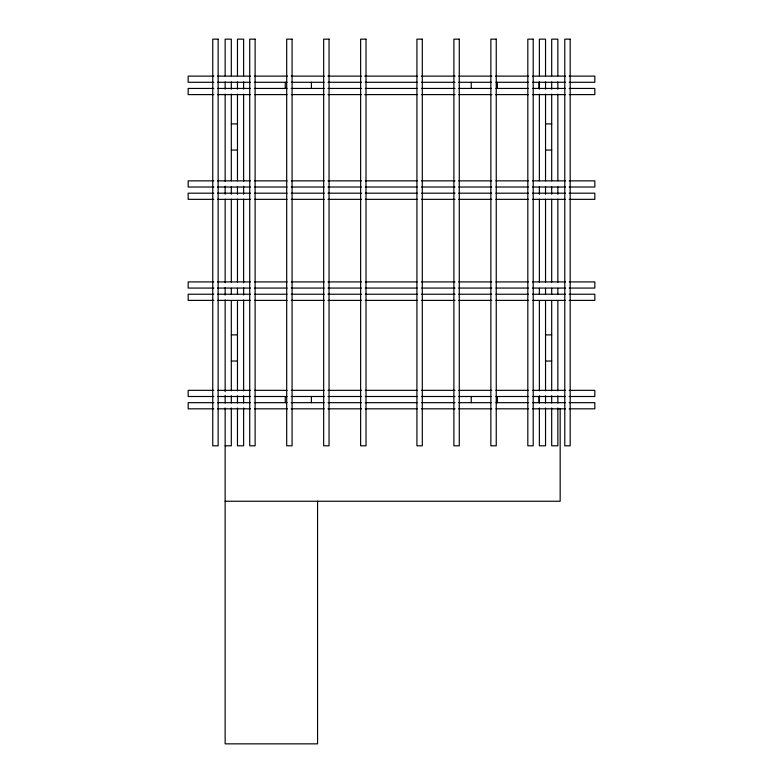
<?xml version="1.0" encoding="UTF-8"?>
<svg xmlns="http://www.w3.org/2000/svg" width="783" height="783" viewBox="0 0 783 783"><rect width="100%" height="100%" fill="white"/><g stroke="black" fill="none" stroke-linecap="round" stroke-linejoin="round"><path stroke-width="1.17" d="M213.818 76.117L188.174 76.117L188.174 82.284L213.818 82.284M217.488 76.117L250.452 76.117M254.504 76.117L287.527 76.117M291.198 76.117L324.328 76.117M327.891 76.117L361.58 76.117M364.672 76.117L417.251 76.117M421.42 76.117L455.109 76.117M458.711 76.117L491.832 76.117M495.473 76.117L528.515 76.117M532.548 76.117L565.512 76.117M569.182 76.117L594.826 76.117L594.826 82.284L569.182 82.284M217.488 82.284L250.452 82.284M254.338 82.284L287.087 82.284M291.207 82.284L324.289 82.284M327.95 82.284L361.58 82.284M365.25 82.284L417.163 82.284M421.42 82.284L455.05 82.284M458.711 82.284L491.44 82.284M495.913 82.284L528.368 82.284M532.548 82.284L565.512 82.284M213.818 88.44L188.174 88.44L188.174 94.606L213.818 94.606M217.488 88.44L250.452 88.44M254.338 88.44L287.087 88.44M291.207 88.44L324.289 88.44M327.95 88.44L361.58 88.44M365.25 88.44L417.163 88.44M421.42 88.44L455.05 88.44M458.711 88.44L491.44 88.44M495.913 88.44L528.368 88.44M532.548 88.44L565.512 88.44M569.182 88.44L594.826 88.44L594.826 94.606L569.182 94.606M217.488 94.606L250.452 94.606M254.632 94.606L287.087 94.606M291.286 94.606L324.328 94.606M327.95 94.606L361.58 94.606M364.672 94.606L417.251 94.606M421.42 94.606L455.05 94.606M458.711 94.606L491.832 94.606M495.502 94.606L528.515 94.606M532.548 94.606L565.512 94.606M231.308 123.91L237.464 123.91M545.536 123.91L551.692 123.91M231.308 150.052L237.464 150.052M545.536 150.052L551.692 150.052M213.818 180.863L188.174 180.863L188.174 187.02L213.818 187.02M217.488 180.863L250.452 180.863M254.632 180.863L287.087 180.863M291.286 180.863L324.289 180.863M327.95 180.863L361.58 180.863M365.25 180.863L417.163 180.863M421.42 180.863L455.05 180.863M458.711 180.863L491.714 180.863M495.913 180.863L528.368 180.863M532.548 180.863L565.512 180.863M569.182 180.863L594.826 180.863L594.826 187.02L569.182 187.02M217.488 187.02L250.452 187.02M254.632 187.02L287.087 187.02M291.286 187.02L324.289 187.02M327.95 187.02L361.58 187.02M365.25 187.02L417.163 187.02M421.42 187.02L455.05 187.02M458.711 187.02L491.714 187.02M495.913 187.02L528.368 187.02M532.548 187.02L565.512 187.02M213.818 193.186L188.174 193.186L188.174 199.342L213.818 199.342M217.488 193.186L250.452 193.186M254.632 193.186L287.087 193.186M291.286 193.186L324.289 193.186M327.95 193.186L361.58 193.186M365.25 193.186L417.163 193.186M421.42 193.186L455.05 193.186M458.711 193.186L491.714 193.186M495.913 193.186L528.368 193.186M532.548 193.186L565.512 193.186M569.182 193.186L594.826 193.186L594.826 199.342L569.182 199.342M217.488 199.342L250.452 199.342M254.632 199.342L287.087 199.342M291.286 199.342L324.289 199.342M327.95 199.342L361.58 199.342M365.25 199.342L417.163 199.342M421.42 199.342L455.05 199.342M458.711 199.342L491.714 199.342M495.913 199.342L528.368 199.342M532.548 199.342L565.512 199.342M213.818 281.909L188.174 281.909L188.174 288.066L213.818 288.066M217.488 281.909L250.452 281.909M254.632 281.909L287.087 281.909M291.286 281.909L324.289 281.909M327.95 281.909L361.58 281.909M365.25 281.909L417.163 281.909M421.42 281.909L455.05 281.909M458.711 281.909L491.714 281.909M495.913 281.909L528.368 281.909M532.548 281.909L565.512 281.909M569.182 281.909L594.826 281.909L594.826 288.066L569.182 288.066M217.488 288.066L250.452 288.066M254.632 288.066L287.087 288.066M291.286 288.066L324.289 288.066M327.95 288.066L361.58 288.066M365.25 288.066L417.163 288.066M421.42 288.066L455.05 288.066M458.711 288.066L491.714 288.066M495.913 288.066L528.368 288.066M532.548 288.066L565.512 288.066M213.818 294.232L188.174 294.232L188.174 300.388L213.818 300.388M217.488 294.232L250.452 294.232M254.632 294.232L287.087 294.232M291.286 294.232L324.289 294.232M327.95 294.232L361.58 294.232M365.25 294.232L417.163 294.232M421.42 294.232L455.05 294.232M458.711 294.232L491.714 294.232M495.913 294.232L528.368 294.232M532.548 294.232L565.512 294.232M569.182 294.232L594.826 294.232L594.826 300.388L569.182 300.388M217.488 300.388L250.452 300.388M254.632 300.388L287.087 300.388M291.286 300.388L324.289 300.388M327.95 300.388L361.58 300.388M365.25 300.388L417.163 300.388M421.42 300.388L455.05 300.388M458.711 300.388L491.714 300.388M495.913 300.388L528.368 300.388M532.548 300.388L565.512 300.388M231.308 334.889L237.464 334.889M545.536 334.889L551.692 334.889M231.308 361.032L237.464 361.032M545.536 361.032L551.692 361.032M213.818 390.345L188.174 390.345L188.174 396.501L213.818 396.501M217.488 390.345L250.452 390.345M254.632 390.345L287.087 390.345M291.286 390.345L324.289 390.345M327.95 390.345L361.58 390.345M365.25 390.345L417.163 390.345M421.42 390.345L455.05 390.345M458.711 390.345L491.714 390.345M495.913 390.345L528.368 390.345M532.548 390.345L565.512 390.345M569.182 390.345L594.826 390.345L594.826 396.501L569.182 396.501M217.488 396.501L250.452 396.501M254.338 396.501L287.087 396.501M291.207 396.501L324.289 396.501M327.95 396.501L361.58 396.501M365.25 396.501L417.163 396.501M421.42 396.501L455.05 396.501M458.711 396.501L491.44 396.501M495.913 396.501L528.368 396.501M532.548 396.501L565.512 396.501M213.818 402.668L188.174 402.668L188.174 408.824L213.818 408.824M217.488 402.668L250.452 402.668M254.338 402.668L287.087 402.668M291.207 402.668L324.289 402.668M327.95 402.668L361.58 402.668M365.25 402.668L417.163 402.668M421.42 402.668L455.05 402.668M458.711 402.668L491.44 402.668M495.913 402.668L528.368 402.668M532.548 402.668L565.512 402.668M569.182 402.668L594.826 402.668L594.826 408.824L569.182 408.824M217.488 408.824L250.452 408.824M254.485 408.824L287.498 408.824M291.168 408.824L324.289 408.824M327.95 408.824L361.58 408.824M365.25 408.824L417.163 408.824M421.42 408.824L455.05 408.824M458.681 408.824L491.714 408.824M495.913 408.824L528.378 408.824M532.548 408.824L565.512 408.824M225.142 445.801L231.308 445.801L231.308 407.943M225.142 501.247L560.168 501.247L560.168 408.824M557.858 75.785L557.858 39.15L551.692 39.15L551.692 75.785M557.858 81.892L557.858 89.213M557.858 94.107L557.858 180.804M557.858 186.912L557.858 194.233M557.858 199.127L557.858 282.164M557.858 288.271L557.858 294.369M557.858 300.476L557.858 390.844M557.858 395.728L557.858 403.059M557.858 407.943L557.858 445.801L551.692 445.801L551.692 407.943M551.692 81.892L551.692 89.213M551.692 94.107L551.692 180.804M551.692 186.912L551.692 194.233M551.692 199.127L551.692 282.164M551.692 288.271L551.692 294.369M551.692 300.476L551.692 390.844M551.692 395.728L551.692 403.059M545.536 75.785L545.536 39.15L539.37 39.15L539.37 75.785M545.536 81.892L545.536 89.213M545.536 94.107L545.536 180.804M545.536 186.912L545.536 194.233M545.536 199.127L545.536 282.164M545.536 288.271L545.536 294.369M545.536 300.476L545.536 390.844M545.536 395.728L545.536 403.059M545.536 407.943L545.536 445.801L539.37 445.801L539.37 407.943M539.37 81.892L539.37 89.213M539.37 94.107L539.37 180.804M539.37 186.912L539.37 194.233M539.37 199.127L539.37 282.164M539.37 288.271L539.37 294.369M539.37 300.476L539.37 390.844M539.37 395.728L539.37 403.059M539.007 82.284L539.007 88.44M539.007 396.501L539.007 402.668M497.381 82.284L497.381 88.44M497.381 396.501L497.381 402.668M471.239 82.284L471.239 88.44M471.239 396.501L471.239 402.668M317.565 501.247L317.565 743.85L225.142 743.85L225.142 407.943M311.399 82.284L311.399 88.44M311.399 396.501L311.399 402.668M285.266 82.284L285.266 88.44M285.266 396.501L285.266 402.668M243.63 75.785L243.63 39.15L237.464 39.15L237.464 75.785M243.63 81.892L243.63 89.213M243.63 94.107L243.63 181.372M243.63 186.256L243.63 194.233M243.63 199.127L243.63 282.8M243.63 287.694L243.63 295.025M243.63 299.909L243.63 390.844M243.63 395.728L243.63 403.059M243.63 407.943L243.63 445.801L237.464 445.801L237.464 407.943M237.464 81.892L237.464 89.213M237.464 94.107L237.464 180.804M237.464 186.912L237.464 194.233M237.464 199.127L237.464 282.164M237.464 288.271L237.464 294.369M237.464 300.476L237.464 390.844M237.464 395.728L237.464 403.059M231.308 75.785L231.308 39.15L225.142 39.15L225.142 75.785M231.308 81.892L231.308 89.213M231.308 94.107L231.308 180.804M231.308 186.912L231.308 194.233M231.308 199.127L231.308 282.164M231.308 288.271L231.308 294.369M231.308 300.476L231.308 390.844M231.308 395.728L231.308 403.059M225.142 81.892L225.142 89.213M225.142 94.107L225.142 181.411M225.142 186.158L225.142 194.233M225.142 199.127L225.142 282.751M225.142 287.645L225.142 295.122M225.142 299.869L225.142 391.715M225.142 395.376L225.142 403.059M218.144 39.15L212.751 39.15L212.751 445.801L218.144 445.801L218.144 39.15M255.111 39.15L249.718 39.15L249.718 445.801L255.111 445.801L255.111 39.15M292.079 39.15L286.695 39.15L286.695 445.801L292.079 445.801L292.079 39.15M329.046 39.15L323.663 39.15L323.663 445.801L329.046 445.801L329.046 39.15M366.013 39.15L360.63 39.15L360.63 445.801L366.013 445.801L366.013 39.15M422.311 39.15L416.918 39.15L416.918 445.801L422.311 445.801L422.311 39.15M459.278 39.15L453.886 39.15L453.886 445.801L459.278 445.801L459.278 39.15M496.246 39.15L490.853 39.15L490.853 445.801L496.246 445.801L496.246 39.15M533.213 39.15L527.82 39.15L527.82 445.801L533.213 445.801L533.213 39.15M570.181 39.15L564.788 39.15L564.788 445.801L570.181 445.801L570.181 39.15"/></g></svg>
